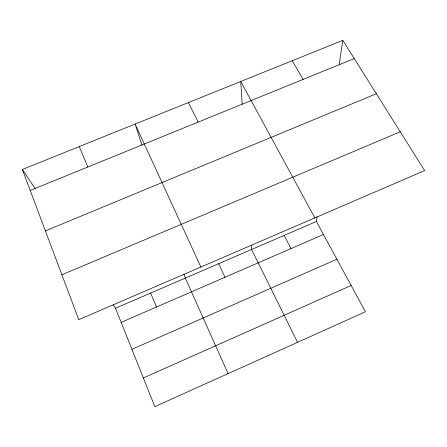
<?xml version="1.0" encoding="UTF-8"?>
<svg xmlns="http://www.w3.org/2000/svg" width="447" height="447" viewBox="0 0 447 447"><rect width="100%" height="100%" fill="white"/><g stroke="black" fill="none" stroke-linecap="round" stroke-linejoin="round"><path stroke-width="0.67" d="M113.242 304.837L115.51 308.223L154.818 406.641L365.417 311.755L316.403 221.5L317.091 216.778M339.212 64.882L342.782 40.359L22.35 169.497L78.75 319.661L424.65 170.586L342.782 40.359M143.358 377.944L351.146 285.471M131.921 349.308L336.887 259.215M121.159 322.371L323.46 234.496M115.51 308.223L316.403 221.5M61.893 274.782L400.266 131.798M45.415 230.903L376.357 93.764M30.217 190.439L354.248 58.596M22.35 169.497L35.481 189.053M292.198 60.742L303.127 79.398M314.861 217.901L240.743 81.483L242.207 104.235M284.169 235.418L291.003 248.593M188.388 102.581L198.177 122.098M297.546 342.335L251.577 249.487L251.309 245.342M218.633 263.708L225.014 277.257M200.865 267.032L135.117 124.048L141.984 145.107M228.087 373.631L185.321 278.09L184.041 274.162M150.617 293.07L156.517 307.011M79.248 146.566L87.785 167.016"/></g></svg>
